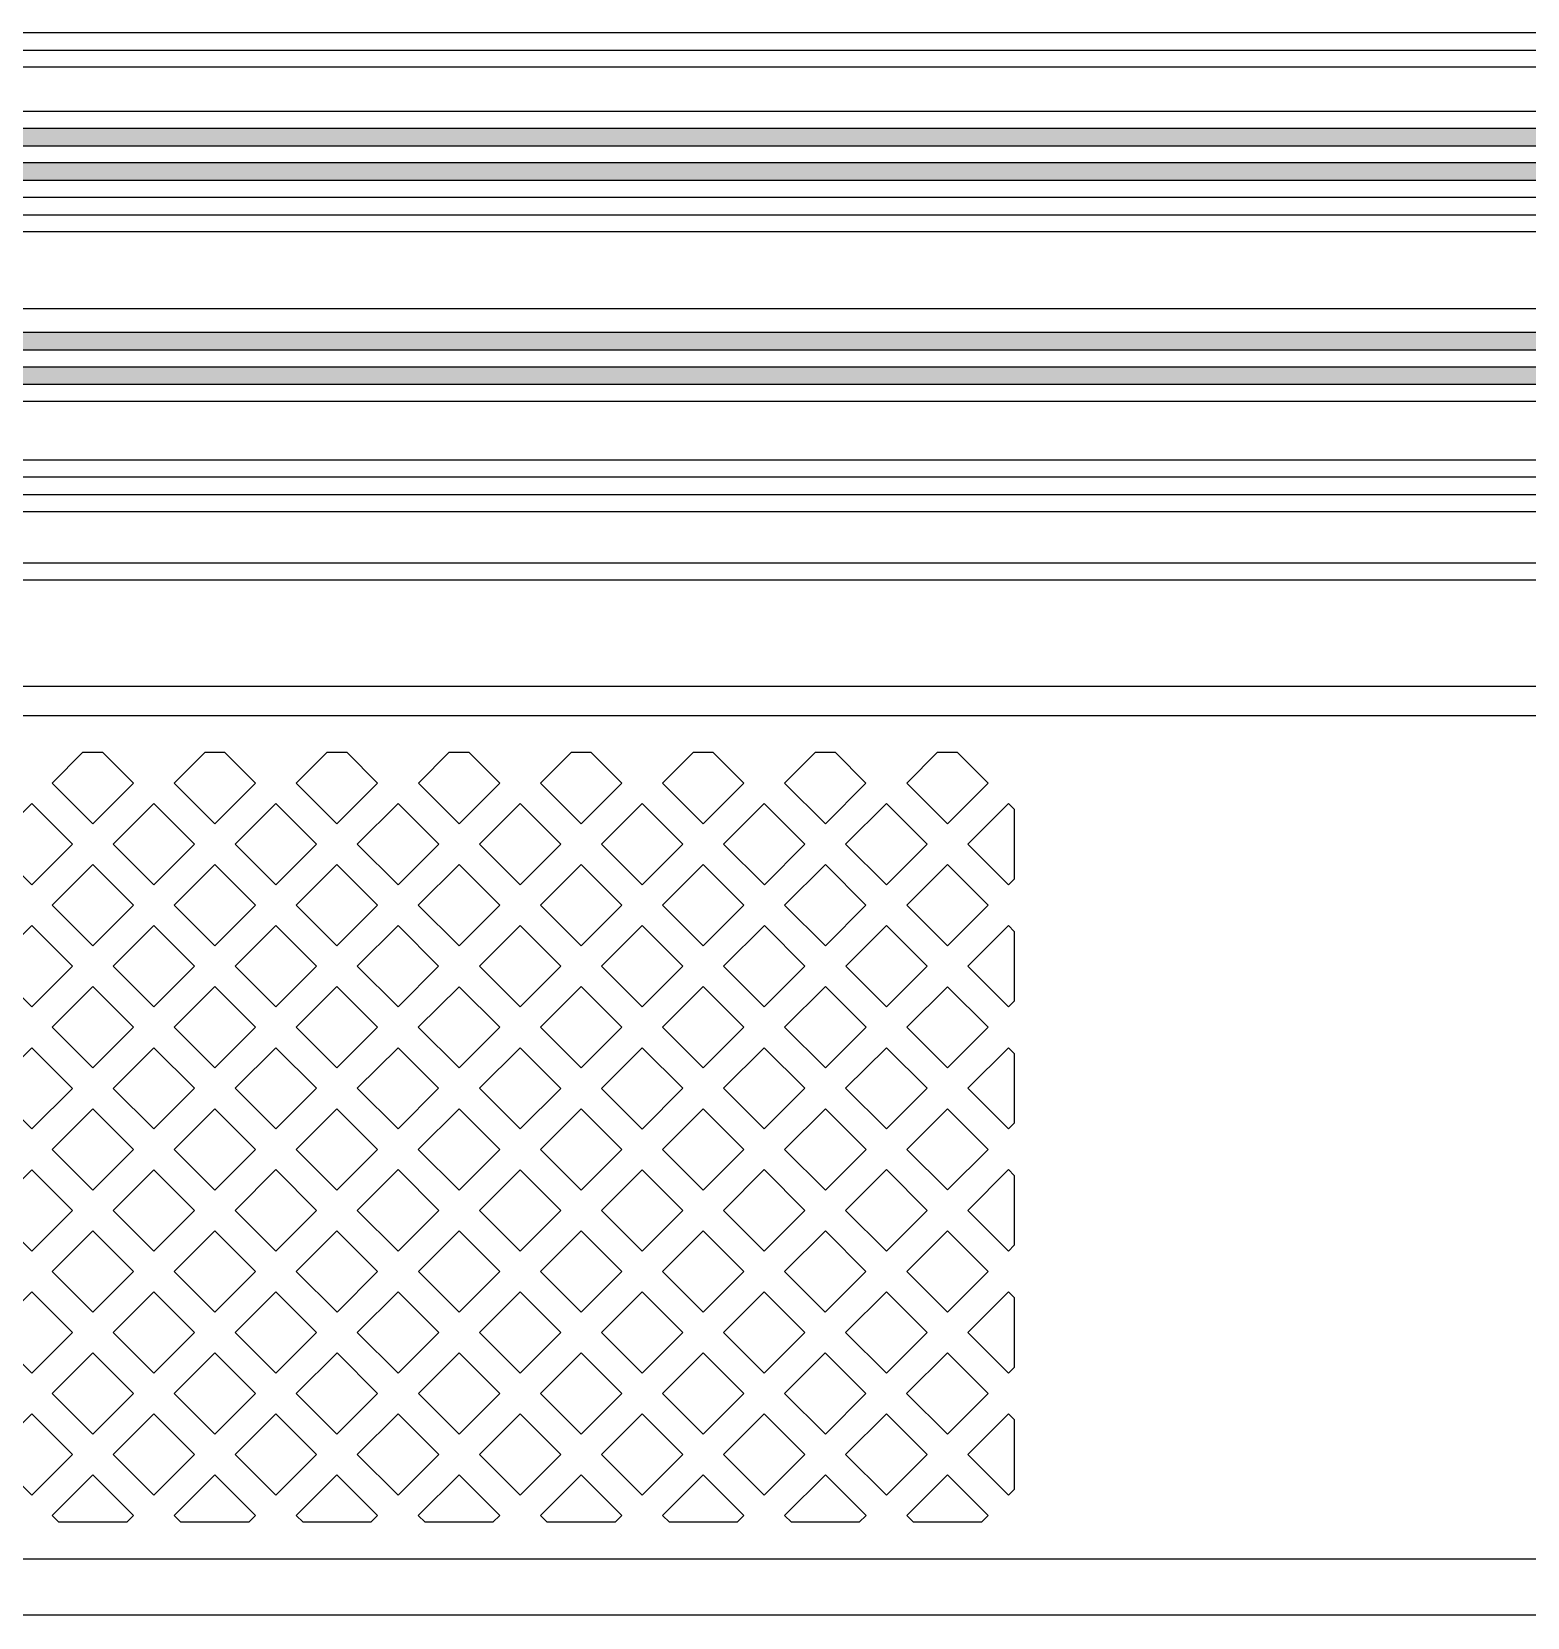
# Model space of a CAD drawing. Header units: millimetres. Extents: x 164 to 1164, y 133 to 906.
# Drawn here: x 273.66 to 289.05, y 468.41 to 484.73 of the extents above; entities that cross this region are included whole.
import ezdxf

# ---------------------------------------------------------------- set-up
doc = ezdxf.new("R2010")
doc.units = ezdxf.units.MM
for name, color, linetype in [('gbr-dxf', 7, 'Continuous'), ('gbr-outline-dxf', 2, 'Continuous'), ('outline_layer0', 7, 'Continuous'), ('備註', 1, 'Continuous')]:
    doc.layers.add(name, color=color, linetype=linetype)
pattern_1 = [(270, (59.90475, 10702.29015), (0.2069388116, -4e-17), [0.150500954, -0.0564378577]), (360, (59.90475, 10702.29015), (5e-17, 0.2069388116), [0.150500954, -0.0564378577])]

msp = doc.modelspace()

# ---------------------------------------------------------------- hatches: boundary and pattern name
at = {"layer": '備註'}
h = msp.add_hatch(dxfattribs=at)
h.set_pattern_fill('ANGLE', color=2, scale=0.029626, angle=-90, style=0)
h.set_pattern_definition(pattern_1)
h.paths.add_polyline_path([(552.718, 511.701), (552.718, 511.701), (554.297, 511.701), (554.297, 512.228), (552.718, 512.228), (552.718, 512.226, -0.147077), (552.442, 511.922, 0.024913), (552.216, 511.833, 0.009985), (552.214, 511.832, -0.10745), (550.302, 511.414), (550.299, 511.415), (514.355, 511.415), (514.354, 511.415, -0.007679), (513.666, 511.425, 0.026031), (513.657, 511.425), (511.675, 511.425, -0.103594), (502.203, 513.41, 0.013559), (502.199, 513.412, -0.023696), (500.196, 514.405, 0.013637), (500.193, 514.407, -0.025081), (498.186, 515.661, 0.013786), (498.182, 515.664), (496.87, 516.578, 0.01809), (496.865, 516.581, 0.027318), (496.073, 517.071, 0.021475), (496.066, 517.074, 0.083946), (493.376, 517.999, 0.016943), (493.37, 518), (492.162, 518.199, 0.012799), (492.159, 518.199, 0.040417), (491.009, 518.293, 0.015946), (491.004, 518.293), (364.936, 518.293, 0.027983), (364.926, 518.293, -0.010849), (364.872, 518.29), (364.868, 518.29, -0.004752), (364.67, 518.286, 0.01042), (364.668, 518.286, -0.007512), (364.498, 518.293, 0.01663), (364.493, 518.293), (354.436, 518.293), (354.431, 518.293, 0.074077), (345.931, 516.961, 0.010787), (345.929, 516.96, 0.121182), (336.223, 511.088), (336.222, 511.087), (322.273, 497.139), (322.273, 497.139), (322.271, 497.136), (322.27, 497.136), (320.811, 495.676), (320.81, 495.676, -0.116018), (304.933, 485.847, 0.021578), (304.926, 485.844, -0.005089), (304.825, 485.808, 0.02687), (304.817, 485.806), (304.81, 485.803, -0.003934), (304.757, 485.786, 0.01321), (304.753, 485.785, -0.079744), (291.993, 483.737), (257.216, 483.737, 0.021672), (257.209, 483.737, 0.061611), (256.497, 483.619, 0.015265), (256.492, 483.617, 0.055704), (256.318, 483.543, 0.014582), (256.314, 483.541), (256.144, 483.443, 0.01249), (256.141, 483.441, 0.064006), (255.714, 483.111), (255.714, 483.111), (254.852, 482.248, -0.346821), (254.687, 482.24, -0.056281), (254.623, 482.305), (254.623, 482.306), (253.044, 482.306), (253.044, 481.778), (254.623, 481.778), (254.623, 481.78, -0.140537), (254.799, 481.999, 0.012626), (254.857, 482.017, 0.122696), (254.895, 482.039, 0.009953), (254.896, 482.041), (255.84, 482.986), (255.84, 482.986, -0.064349), (256.233, 483.29, 0.010028), (256.235, 483.291), (256.399, 483.385, 0.011562), (256.402, 483.387, -0.058511), (256.547, 483.448, 0.017176), (256.552, 483.45, -0.06084), (257.212, 483.56), (291.993, 483.56, 0.079726), (304.806, 485.615), (304.808, 485.616, 0.004157), (304.866, 485.635, 0.010305), (304.869, 485.636), (304.871, 485.637, 0.016788), (304.877, 485.638, 0.0056), (304.991, 485.679, 0.010062), (304.994, 485.68, 0.115989), (320.936, 495.55), (320.936, 495.551), (322.396, 497.01), (322.396, 497.011), (322.399, 497.013), (322.399, 497.013), (336.347, 510.962), (336.348, 510.963, -0.121149), (345.979, 516.79, 0.010844), (345.982, 516.791, -0.074072), (354.429, 518.115), (354.432, 518.115), (364.49, 518.115, 0.007681), (364.669, 518.108, 0.028419), (364.679, 518.108, 0.004526), (364.87, 518.113), (364.873, 518.113, 0.01183), (364.94, 518.116), (490.998, 518.116, 0.015891), (491.003, 518.115, -0.040734), (492.134, 518.023, 0.013027), (492.137, 518.023), (493.336, 517.826, 0.016787), (493.341, 517.825, -0.084326), (495.988, 516.915, 0.021778), (495.994, 516.911, -0.026919), (496.759, 516.439, 0.018343), (496.763, 516.435), (498.084, 515.516, 0.013792), (498.088, 515.513, 0.024991), (500.102, 514.254, 0.013709), (500.106, 514.252, 0.023698), (502.124, 513.251, 0.013438), (502.128, 513.249, 0.103639), (511.675, 511.247), (511.675, 511.247), (513.663, 511.247, 0.012432), (513.666, 511.247, 0.00761), (514.355, 511.237), (550.295, 511.237), (550.299, 511.237, 0.107504), (552.285, 511.669, 0.010305), (552.287, 511.67, -0.022597), (552.477, 511.747, -0.12907), (552.718, 511.701)])
h = msp.add_hatch(dxfattribs=at)
h.set_pattern_fill('ANGLE', color=2, scale=0.029626, angle=-90, style=0)
h.set_pattern_definition(pattern_1)
h.paths.add_polyline_path([(254.622, 480.741), (254.622, 480.741), (254.623, 480.741), (254.623, 480.745, -0.143527), (254.767, 481.04, 0.161912), (255.129, 481.458, 0.011857), (255.13, 481.461, -0.03154), (255.201, 481.609), (255.201, 481.61, -0.024073), (255.425, 481.96), (255.426, 481.961, -0.041611), (255.539, 482.095), (255.54, 482.095), (255.89, 482.446), (255.89, 482.446, -0.19853), (257.712, 483.205, 0.018524), (257.719, 483.204), (291.997, 483.204, 0.015927), (292.002, 483.205, 0.079659), (304.915, 485.277, 0.010038), (304.918, 485.277, 0.003875), (304.977, 485.297), (304.979, 485.298, 0.0046), (304.984, 485.3, 0.013237), (304.988, 485.301), (304.988, 485.301, 0.010502), (304.991, 485.302, 0.005277), (305.106, 485.342), (305.106, 485.342, 0.115991), (321.187, 495.299), (321.188, 495.299), (322.647, 496.759), (322.647, 496.759), (322.65, 496.762), (322.65, 496.762), (336.599, 510.71, -0.121188), (346.088, 516.451, 0.015859), (346.092, 516.453, -0.073996), (354.428, 517.76, 0.016892), (354.433, 517.76), (364.482, 517.76, 0.007318), (364.663, 517.752, 0.02268), (364.67, 517.752, 0.00479), (364.88, 517.757), (364.883, 517.757, 0.00999), (364.953, 517.76), (364.954, 517.76), (491.002, 517.76), (491.002, 517.76, -0.040628), (492.072, 517.673, 0.012836), (492.076, 517.673), (493.283, 517.474), (493.284, 517.474, -0.084204), (495.814, 516.605, 0.013395), (495.818, 516.602, -0.027302), (496.56, 516.144), (496.56, 516.143), (497.877, 515.226, 0.013623), (497.881, 515.224, 0.025079), (499.933, 513.941, 0.02179), (499.94, 513.938, 0.023623), (501.982, 512.925, 0.013169), (501.985, 512.923, 0.103579), (511.669, 510.892, 0.015928), (511.675, 510.892), (513.657, 510.892), (513.658, 510.892, 0.007528), (514.349, 510.882, 0.015927), (514.354, 510.882), (517.122, 510.882, 0.009993), (517.125, 510.882, 0.010631), (519.146, 510.839, 0.015908), (519.151, 510.839), (552.515, 510.839), (552.718, 510.663), (552.719, 510.664), (554.296, 510.664), (554.296, 511.191), (552.719, 511.191), (552.718, 511.192), (552.516, 511.016), (519.146, 511.016, 0.015908), (519.141, 511.016, -0.01057), (517.139, 511.059, 0.02945), (517.129, 511.059), (514.349, 511.059, 0.015871), (514.344, 511.059, -0.007514), (513.659, 511.07), (513.653, 511.07), (511.68, 511.07, 0.015853), (511.675, 511.07, -0.103589), (502.06, 513.084, 0.013854), (502.057, 513.086, -0.023741), (500.02, 514.097, 0.021454), (500.013, 514.1, -0.024958), (497.986, 515.367, 0.013892), (497.982, 515.369), (496.662, 516.289), (496.661, 516.289, 0.027168), (495.906, 516.756, 0.013861), (495.903, 516.758, 0.084334), (493.313, 517.649), (493.312, 517.649), (492.108, 517.847, 0.012788), (492.105, 517.848, 0.040777), (491.002, 517.938), (364.948, 517.938, 0.033501), (364.936, 517.937, -0.008576), (364.882, 517.935), (364.878, 517.935, -0.004789), (364.671, 517.93, -0.007662), (364.488, 517.938, 0.030158), (364.477, 517.938), (354.44, 517.938, 0.020822), (354.433, 517.938, 0.074094), (346.035, 516.621, 0.015776), (346.03, 516.619, 0.121134), (336.473, 510.836), (336.473, 510.836), (336.473, 510.836), (336.473, 510.836), (322.525, 496.888), (322.525, 496.888), (322.522, 496.885), (322.522, 496.885), (321.062, 495.425), (321.061, 495.424, -0.115971), (305.053, 485.512, 0.016224), (305.048, 485.51, -0.005267), (304.937, 485.471, 0.01145), (304.934, 485.47, -0.00641), (304.929, 485.468, 0.015451), (304.924, 485.467), (304.922, 485.466, -0.003872), (304.866, 485.447, 0.011452), (304.862, 485.446, -0.079707), (291.997, 483.382, 0.015908), (291.992, 483.382), (257.725, 483.382, 0.01892), (257.719, 483.382, 0.199175), (255.764, 482.571), (255.764, 482.571), (255.414, 482.221, 0.041955), (255.28, 482.063, 0.009866), (255.279, 482.061, 0.024085), (255.046, 481.696, 0.011282), (255.045, 481.693, 0.031648), (254.964, 481.525), (254.964, 481.523, -0.141286), (254.722, 481.222, -0.092915), (254.623, 481.268), (254.623, 481.269), (253.044, 481.269), (253.044, 480.741), (254.621, 480.741)])
h = msp.add_hatch(dxfattribs=at)
h.set_pattern_fill('ANGLE', color=3, scale=0.029626, angle=-90, style=0)
h.set_pattern_definition(pattern_1)
h.paths.add_polyline_path([(552.719, 509.118), (552.719, 509.117), (552.718, 509.117), (552.718, 509.099, -0.135503), (552.63, 508.843, 0.145481), (552.395, 508.571, 0.012806), (552.394, 508.567, -0.309626), (552.007, 508.338, 0.01323), (552.003, 508.338), (551.933, 508.343, 0.032146), (551.922, 508.343, -0.03227), (551.845, 508.346, 0.037966), (551.831, 508.346), (551.822, 508.346, 0.0189), (551.816, 508.347), (551.621, 508.347), (551.617, 508.347, -0.197315), (551.301, 508.479, 0.0138), (551.297, 508.482), (551.035, 508.745, 0.014353), (551.031, 508.748, 0.198284), (549.721, 509.289), (549.72, 509.289), (519.153, 509.289, 0.0189), (519.147, 509.289, -0.009045), (516.774, 509.332), (516.771, 509.332), (514.346, 509.332), (514.343, 509.332, -0.007254), (513.632, 509.343), (513.629, 509.343), (511.674, 509.343), (511.67, 509.343, -0.095145), (502.155, 511.17), (502.154, 511.17, -0.003087), (501.936, 511.259, 0.013519), (501.932, 511.26, -0.003336), (501.888, 511.279, 0.024524), (501.88, 511.282, -0.00549), (501.362, 511.502, 0.013153), (501.358, 511.503, -0.023702), (499.178, 512.586, 0.015009), (499.174, 512.588), (499.169, 512.591, 0.010887), (499.166, 512.593, -0.002083), (498.983, 512.696, 0.021338), (498.977, 512.7), (495.537, 514.657, 0.02144), (495.53, 514.66, 0.024705), (494.507, 515.178, 0.022611), (494.5, 515.181, 0.004658), (494.494, 515.183, 0.115), (490.233, 516.176), (352.622, 516.176), (352.618, 516.176, 0.020104), (352.437, 516.169), (352.436, 516.169, 0.055498), (346.537, 515.017, 0.010411), (346.534, 515.016, 0.095771), (339.277, 511.109, 0.029124), (339.269, 511.102), (338.737, 510.57, 0.078224), (338.72, 510.547), (322.55, 494.376, -0.198912), (291.794, 481.636, 0.015908), (291.789, 481.636), (261.311, 481.636), (261.307, 481.636, 0.02385), (261.121, 481.628, 0.01214), (261.118, 481.627, 0.024489), (260.169, 481.489, 0.0098), (260.167, 481.489, 0.045369), (258.642, 481.059, 0.012638), (258.638, 481.058, 0.034138), (257.42, 480.509, 0.010851), (257.418, 480.508, 0.042989), (257.259, 480.403), (257.258, 480.402, -0.025658), (257.068, 480.267), (257.066, 480.266, 0.009269), (256.796, 480.087, 0.037569), (255.583, 479.187), (255.582, 479.186, -0.180112), (255.136, 479.02, 0.01571), (255.131, 479.02), (254.825, 479.02), (254.623, 479.195), (254.622, 479.195), (253.044, 479.195), (253.044, 478.667), (254.621, 478.667), (254.623, 478.667), (254.825, 478.842), (255.136, 478.842, 0.016824), (255.141, 478.842, 0.178862), (255.699, 479.053), (255.7, 479.054, -0.037453), (256.888, 479.935, 0.020731), (256.894, 479.939, -0.00943), (257.163, 480.117), (257.164, 480.118, 0.025582), (257.369, 480.263), (257.37, 480.264, -0.043133), (257.504, 480.353), (257.506, 480.354, -0.033952), (258.695, 480.89, 0.017588), (258.701, 480.892, -0.045603), (260.202, 481.315, 0.013321), (260.206, 481.316, -0.024493), (261.138, 481.451, 0.011473), (261.141, 481.451, -0.022889), (261.304, 481.459), (261.307, 481.459), (291.794, 481.459, 0.015927), (291.799, 481.459, 0.198882), (322.675, 494.25), (322.675, 494.25), (322.675, 494.25), (338.862, 510.438), (338.862, 510.438, 0.078286), (338.879, 510.46), (339.392, 510.974, -0.095763), (346.589, 514.848, 0.011223), (346.592, 514.849, -0.05547), (352.45, 515.992), (352.451, 515.992, -0.020503), (352.621, 515.999), (352.625, 515.999), (490.233, 515.999), (490.233, 515.999, -0.115116), (494.42, 515.022, 0.014141), (494.424, 515.02, 0.015061), (494.428, 515.018, -0.025019), (495.449, 514.502, 0.021915), (495.455, 514.499), (498.882, 512.549, 0.021968), (498.889, 512.545, 0.002193), (499.083, 512.435, 0.016195), (499.088, 512.433), (499.092, 512.431, 0.012824), (499.095, 512.429, 0.023701), (501.291, 511.339, 0.01381), (501.295, 511.338, 0.00538), (501.806, 511.121, 0.017888), (501.811, 511.118, 0.004049), (501.868, 511.094, 0.013328), (501.872, 511.093, 0.003034), (502.089, 511.005), (502.089, 511.005, 0.09518), (511.674, 509.165), (511.678, 509.165), (513.628, 509.165, 0.007277), (514.346, 509.155), (514.35, 509.155), (516.769, 509.155, 0.009016), (519.141, 509.112, 0.0189), (519.147, 509.112), (549.72, 509.112, -0.198919), (550.909, 508.619, 0.013632), (550.912, 508.616), (551.175, 508.354, 0.014818), (551.178, 508.35, 0.197222), (551.621, 508.169), (551.624, 508.169), (551.809, 508.169, 0.0189), (551.815, 508.169), (551.831, 508.169, 0.030828), (551.927, 508.165), (551.996, 508.161, 0.012512), (552, 508.161, 0.299298), (552.547, 508.477, -0.074829), (552.728, 508.59), (554.297, 508.59), (554.297, 509.117), (552.72, 509.117)])
h = msp.add_hatch(dxfattribs=at)
h.set_pattern_fill('ANGLE', color=3, scale=0.029626, angle=-90, style=0)
h.set_pattern_definition(pattern_1)
h.paths.add_polyline_path([(254.622, 477.63), (254.622, 477.63), (254.623, 477.63), (254.623, 477.637, -0.155942), (254.772, 477.977, 0.106034), (255.706, 478.58, -0.045747), (257.087, 479.64, 0.01726), (257.092, 479.643, -0.152472), (261.765, 481.104), (261.769, 481.103), (291.793, 481.103, 0.015927), (291.798, 481.104, 0.198888), (322.926, 493.999), (322.927, 493.999), (322.927, 493.999), (322.927, 493.999), (322.927, 493.999), (339.222, 510.295), (339.222, 510.295, 0.055575), (339.234, 510.31), (339.645, 510.721, -0.095277), (346.691, 514.507, 0.015773), (346.696, 514.508, -0.055347), (352.463, 515.636, 0.01194), (352.467, 515.637, -0.019878), (352.63, 515.643), (352.633, 515.643), (372.905, 515.643, 0.015034), (372.91, 515.644, -0.009128), (372.927, 515.643, 0.023517), (372.935, 515.643), (474.866, 515.643, 0.036179), (474.879, 515.644), (490.231, 515.644), (490.231, 515.644, -0.114965), (494.255, 514.706, 0.031562), (494.265, 514.701, -0.025458), (495.272, 514.194), (495.273, 514.194), (498.713, 512.235, 0.015024), (498.717, 512.233, 0.002163), (498.913, 512.124), (498.914, 512.123, -0.009184), (498.928, 512.115, 0.018956), (498.934, 512.112, 0.023579), (501.148, 511.013, 0.013656), (501.152, 511.012, 0.005363), (501.668, 510.793, 0.01961), (501.674, 510.79, 0.003892), (501.734, 510.765, 0.011297), (501.737, 510.764, 0.003004), (501.955, 510.675, 0.033594), (501.967, 510.671, 0.095026), (511.668, 508.81, 0.018881), (511.674, 508.81), (513.624, 508.81), (513.626, 508.81, 0.007144), (514.342, 508.8), (514.345, 508.799), (516.764, 508.799), (516.764, 508.799, 0.00901), (519.147, 508.757), (519.151, 508.757), (549.72, 508.757), (549.72, 508.757, -0.197599), (550.653, 508.373, 0.021431), (550.658, 508.368), (551.12, 507.906), (551.12, 507.906, 0.198741), (551.718, 507.658), (551.722, 507.658), (552.465, 507.658), (552.718, 507.553), (552.719, 507.553), (554.297, 507.553), (554.297, 508.08), (552.719, 508.08), (552.718, 508.081), (552.442, 507.835), (551.718, 507.835), (551.715, 507.835, -0.197454), (551.245, 508.031), (550.789, 508.488, 0.021952), (550.784, 508.494, 0.199017), (549.72, 508.934), (519.147, 508.934), (519.144, 508.934, -0.009011), (516.767, 508.977), (516.76, 508.977), (514.349, 508.977), (514.345, 508.977, -0.007232), (513.626, 508.988, 0.022689), (513.619, 508.988), (511.68, 508.988, 0.018939), (511.674, 508.988, -0.095185), (502.023, 510.84, 0.032744), (502.012, 510.844, -0.00293), (501.801, 510.93, 0.015787), (501.797, 510.932, -0.003241), (501.749, 510.951, 0.022691), (501.742, 510.954, -0.005471), (501.219, 511.176, 0.013385), (501.215, 511.178, -0.023578), (499.016, 512.269, 0.009982), (499.014, 512.271, 0.007367), (498.998, 512.28, -0.002203), (498.801, 512.39, 0.01244), (498.797, 512.391), (495.361, 514.348), (495.36, 514.348, 0.025293), (494.343, 514.861, 0.01195), (494.34, 514.862, 0.115167), (490.231, 515.821), (474.866, 515.821, 0.036159), (474.853, 515.82), (372.938, 515.82, 0.012809), (372.905, 515.821, 0.015834), (372.9, 515.821), (352.637, 515.821), (352.633, 515.821, 0.020712), (352.449, 515.813, 0.011749), (352.445, 515.813, 0.055264), (346.648, 514.679, 0.015735), (346.643, 514.678, 0.095395), (339.529, 510.856, 0.028013), (339.522, 510.849), (339.097, 510.424, 0.012931), (339.094, 510.421, 0.044607), (339.084, 510.409), (322.801, 494.124, -0.198918), (291.793, 481.281, 0.015908), (291.788, 481.281), (261.772, 481.281), (261.769, 481.281, 0.152599), (256.99, 479.789, 0.045688), (255.586, 478.711, 0.015441), (255.582, 478.707), (255.582, 478.707), (255.582, 478.707, -0.108699), (254.686, 478.135, -0.063244), (254.623, 478.157), (254.623, 478.158), (253.044, 478.158), (253.044, 477.63), (254.621, 477.63)])

# ---------------------------------------------------------------- linework, layer by layer
at = {"layer": 'gbr-dxf', "linetype": 'Continuous'}
for points in [[(291.986, 484.721), (255.771, 484.721, 0.018996), (255.764, 484.722, 0.18433), (254.759, 484.338, -0.107906), (254.623, 484.379), (254.623, 484.38), (253.044, 484.38), (253.044, 483.852), (254.62, 483.852), (254.622, 483.852), (254.622, 483.852), (254.623, 483.852), (254.623, 483.855, -0.124127), (254.766, 484.123, 0.049444), (254.875, 484.203), (254.877, 484.204, -0.183356), (255.758, 484.544, 0.018234), (255.764, 484.544), (291.991, 484.544, 0.015946)], [(291.992, 484.367), (257.203, 484.367, 0.019098)], [(257.211, 483.915), (291.982, 483.915, 0.011836)], [(291.993, 483.737), (257.216, 483.737, 0.021672)], [(257.212, 483.56), (291.993, 483.56, 0.079726)], [(291.992, 483.382), (257.725, 483.382, 0.01892)], [(257.719, 483.204), (291.997, 483.204, 0.015927)], [(291.994, 483.027), (257.725, 483.027, 0.015872)], [(291.998, 482.672), (261.404, 482.672), (261.404, 482.672, 0.181793), (255.337, 480.391, 0.280074), (255.117, 480.029, 0.414225), (255.524, 479.622, 0.247669), (255.861, 479.799, -0.18166), (261.404, 481.882), (291.985, 481.882, 0.008948)], [(291.789, 481.636), (261.311, 481.636), (261.307, 481.636, 0.02385), (261.121, 481.628, 0.01214), (261.118, 481.627, 0.024489), (260.169, 481.489, 0.0098), (260.167, 481.489, 0.045369), (258.642, 481.059, 0.012638)], [(258.701, 480.892, -0.045603), (260.202, 481.315, 0.013321), (260.206, 481.316, -0.024493), (261.138, 481.451, 0.011473), (261.141, 481.451, -0.022889), (261.304, 481.459), (261.307, 481.459), (291.794, 481.459, 0.015927)], [(291.788, 481.281), (261.772, 481.281), (261.769, 481.281, 0.152599), (256.99, 479.789, 0.045688)], [(257.092, 479.643, -0.152472), (261.765, 481.104), (261.769, 481.103), (291.793, 481.103, 0.015927)], [(291.792, 480.926), (261.769, 480.926), (261.762, 480.926, 0.188756), (256.308, 478.786)], [(256.716, 478.344, -0.188998), (261.769, 480.324), (261.775, 480.324), (291.785, 480.324)], [(291.791, 480.146), (261.769, 480.146, 0.198913), (256.788, 478.083), (254.895, 476.19, -0.068255), (254.687, 476.033, -0.073207), (254.623, 476.083), (254.623, 476.084), (253.044, 476.084), (253.044, 475.557), (254.62, 475.557), (254.622, 475.556), (254.622, 475.557), (254.623, 475.557), (254.623, 475.568, -0.147898), (254.739, 475.859, 0.077176), (255.021, 476.064), (256.914, 477.958), (256.914, 477.958), (256.914, 477.958, -0.19891), (261.769, 479.969), (291.788, 479.969)], [(291.784, 479.791), (261.769, 479.791, 0.009373), (261.76, 479.791, 0.198521), (257.041, 477.833)], [(257.413, 477.461, -0.198862), (261.769, 479.264, 0.009235), (261.777, 479.264), (291.791, 479.264)], [(291.781, 479.087), (261.782, 479.087), (261.773, 479.087, 0.076013), (259.983, 478.814, 0.004469), (259.976, 478.811, 0.120897), (257.538, 477.333)], [(258.31, 476.562, -0.121217), (260.309, 477.772, 0.004246), (260.316, 477.774, -0.075223), (261.765, 477.996), (261.773, 477.996), (291.79, 477.996)], [(291.806, 477.69), (283.902, 477.69), (283.901, 477.69), (261.692, 477.69), (261.687, 477.69, 0.071041), (260.405, 477.482, 0.007459), (260.401, 477.481, 0.12123), (258.526, 476.346)], [(255.653, 469.009), (283.902, 469.009), (284.011, 469.009, 0.02473), (284.029, 469.009), (300.613, 469.009, 0.154608)]]:
    msp.add_lwpolyline(points, format="xyb", dxfattribs=at)
msp.add_lwpolyline([(257.719, 482.849), (291.997, 482.849)], dxfattribs=at)
for points in [[(274.284, 476.577), (273.865, 476.996), (274.183, 477.314), (274.384, 477.314), (274.702, 476.996)], [(275.541, 476.577), (275.122, 476.996), (275.44, 477.314), (275.64, 477.314), (275.959, 476.995)], [(276.797, 476.576), (276.378, 476.995), (276.697, 477.314), (276.898, 477.314), (277.216, 476.996)], [(278.054, 476.577), (277.636, 476.996), (277.954, 477.314), (278.155, 477.314), (278.473, 476.996)], [(279.311, 476.577), (278.892, 476.996), (279.211, 477.314), (279.412, 477.314), (279.73, 476.996)], [(280.568, 476.577), (280.149, 476.996), (280.467, 477.314), (280.668, 477.314), (280.986, 476.996)], [(281.825, 476.576), (281.406, 476.996), (281.724, 477.314), (281.925, 477.314), (282.243, 476.995)], [(283.081, 476.577), (282.663, 476.995), (282.981, 477.314), (283.182, 477.314), (283.501, 476.996)], [(273.655, 475.949), (273.236, 476.367), (273.655, 476.786), (274.074, 476.367)], [(274.912, 475.948), (274.493, 476.367), (274.912, 476.786), (275.331, 476.367)], [(276.169, 475.948), (275.75, 476.367), (276.169, 476.785), (276.588, 476.367)], [(277.426, 475.948), (277.007, 476.367), (277.426, 476.786), (277.845, 476.367)], [(278.683, 475.949), (278.264, 476.367), (278.683, 476.786), (279.101, 476.367)], [(279.939, 475.949), (279.521, 476.367), (279.939, 476.786), (280.358, 476.367)], [(281.197, 475.948), (280.777, 476.367), (281.196, 476.786), (281.615, 476.367)], [(282.453, 475.948), (282.034, 476.367), (282.453, 476.786), (282.872, 476.367)], [(283.71, 475.948), (283.291, 476.367), (283.71, 476.786), (283.769, 476.727), (283.769, 476.007)], [(274.284, 475.32), (273.865, 475.739), (274.284, 476.158), (274.703, 475.739)], [(275.541, 475.32), (275.122, 475.739), (275.541, 476.157), (275.959, 475.739)], [(276.797, 475.32), (276.379, 475.739), (276.797, 476.157), (277.216, 475.738)], [(278.054, 475.32), (277.635, 475.738), (278.054, 476.158), (278.473, 475.739)], [(279.311, 475.32), (278.892, 475.739), (279.311, 476.158), (279.73, 475.739)], [(280.568, 475.32), (280.149, 475.739), (280.568, 476.158), (280.987, 475.739)], [(281.825, 475.32), (281.406, 475.739), (281.825, 476.157), (282.243, 475.738)], [(283.081, 475.32), (282.663, 475.738), (283.081, 476.157), (283.5, 475.739)], [(273.655, 474.691), (273.236, 475.111), (273.655, 475.529), (274.074, 475.11)], [(274.912, 474.692), (274.494, 475.11), (274.912, 475.529), (275.331, 475.11)], [(276.169, 474.692), (275.75, 475.11), (276.169, 475.529), (276.588, 475.11)], [(277.426, 474.692), (277.007, 475.11), (277.426, 475.529), (277.844, 475.11)], [(278.682, 474.691), (278.264, 475.11), (278.683, 475.529), (279.101, 475.111)], [(279.94, 474.692), (279.521, 475.111), (279.939, 475.529), (280.358, 475.11)], [(281.196, 474.692), (280.778, 475.11), (281.197, 475.529), (281.615, 475.11)], [(282.453, 474.692), (282.035, 475.11), (282.453, 475.529), (282.872, 475.11)], [(283.71, 474.691), (283.291, 475.11), (283.71, 475.529), (283.769, 475.47), (283.769, 474.751)], [(274.284, 474.063), (273.865, 474.482), (274.284, 474.901), (274.703, 474.482)], [(275.541, 474.063), (275.122, 474.482), (275.541, 474.901), (275.959, 474.482)], [(276.797, 474.063), (276.379, 474.482), (276.797, 474.901), (277.216, 474.482)], [(278.054, 474.063), (277.635, 474.482), (278.054, 474.9), (278.473, 474.482)], [(279.311, 474.063), (278.892, 474.482), (279.311, 474.901), (279.73, 474.482)], [(280.568, 474.063), (280.149, 474.482), (280.568, 474.901), (280.987, 474.482)], [(281.825, 474.063), (281.406, 474.482), (281.825, 474.901), (282.244, 474.482)], [(283.082, 474.063), (282.663, 474.482), (283.081, 474.9), (283.5, 474.482)], [(273.655, 473.435), (273.237, 473.853), (273.655, 474.272), (274.074, 473.853)], [(274.912, 473.435), (274.493, 473.853), (274.912, 474.272), (275.331, 473.854)], [(276.169, 473.435), (275.75, 473.854), (276.169, 474.272), (276.588, 473.854)], [(277.426, 473.435), (277.007, 473.854), (277.426, 474.272), (277.844, 473.854)], [(278.683, 473.435), (278.264, 473.854), (278.682, 474.272), (279.101, 473.853)], [(279.939, 473.434), (279.521, 473.853), (279.94, 474.272), (280.358, 473.854)], [(281.196, 473.435), (280.778, 473.854), (281.196, 474.272), (281.615, 473.854)], [(282.453, 473.435), (282.034, 473.854), (282.453, 474.272), (282.872, 473.854)], [(283.71, 473.435), (283.291, 473.854), (283.71, 474.272), (283.769, 474.213), (283.769, 473.494)], [(274.284, 472.806), (273.865, 473.225), (274.284, 473.644), (274.703, 473.225)], [(275.54, 472.806), (275.122, 473.225), (275.541, 473.644), (275.959, 473.225)], [(276.797, 472.806), (276.379, 473.225), (276.797, 473.644), (277.216, 473.225)], [(278.054, 472.806), (277.635, 473.225), (278.054, 473.644), (278.473, 473.225)], [(279.311, 472.806), (278.892, 473.225), (279.311, 473.643), (279.73, 473.225)], [(280.568, 472.806), (280.149, 473.225), (280.568, 473.644), (280.987, 473.225)], [(281.825, 472.806), (281.406, 473.225), (281.825, 473.644), (282.244, 473.225)], [(283.081, 472.807), (282.663, 473.225), (283.082, 473.644), (283.5, 473.225)], [(273.655, 472.178), (273.237, 472.597), (273.655, 473.015), (274.074, 472.597)], [(274.912, 472.178), (274.493, 472.597), (274.912, 473.015), (275.331, 472.597)], [(276.169, 472.178), (275.75, 472.597), (276.169, 473.016), (276.588, 472.597)], [(277.426, 472.178), (277.007, 472.597), (277.426, 473.016), (277.845, 472.597)], [(278.683, 472.178), (278.264, 472.597), (278.683, 473.015), (279.101, 472.597)], [(279.939, 472.178), (279.521, 472.597), (279.939, 473.015), (280.358, 472.596)], [(281.196, 472.178), (280.777, 472.596), (281.196, 473.016), (281.615, 472.597)], [(282.453, 472.178), (282.034, 472.597), (282.453, 473.016), (282.872, 472.597)], [(283.71, 472.178), (283.291, 472.597), (283.71, 473.016), (283.769, 472.957), (283.769, 472.237)], [(274.284, 471.549), (273.865, 471.968), (274.284, 472.387), (274.702, 471.968)], [(275.54, 471.55), (275.122, 471.968), (275.54, 472.387), (275.959, 471.968)], [(276.798, 471.549), (276.378, 471.968), (276.797, 472.387), (277.216, 471.968)], [(278.054, 471.549), (277.636, 471.968), (278.054, 472.387), (278.473, 471.968)], [(279.311, 471.549), (278.892, 471.968), (279.311, 472.387), (279.73, 471.968)], [(280.568, 471.55), (280.149, 471.968), (280.568, 472.387), (280.986, 471.968)], [(281.824, 471.549), (281.406, 471.968), (281.825, 472.387), (282.243, 471.968)], [(283.081, 471.55), (282.663, 471.968), (283.081, 472.387), (283.5, 471.969)], [(273.655, 470.921), (273.236, 471.34), (273.655, 471.759), (274.074, 471.34)], [(274.912, 470.921), (274.493, 471.34), (274.912, 471.759), (275.331, 471.34)], [(276.169, 470.921), (275.75, 471.34), (276.169, 471.759), (276.588, 471.34)], [(277.426, 470.921), (277.007, 471.34), (277.426, 471.758), (277.845, 471.34)], [(278.683, 470.921), (278.264, 471.34), (278.683, 471.759), (279.101, 471.34)], [(279.939, 470.921), (279.521, 471.34), (279.939, 471.759), (280.358, 471.34)], [(281.196, 470.921), (280.777, 471.34), (281.196, 471.758), (281.615, 471.34)], [(282.453, 470.921), (282.034, 471.34), (282.453, 471.759), (282.872, 471.34)], [(283.71, 470.921), (283.291, 471.34), (283.71, 471.759), (283.769, 471.7), (283.769, 470.98)], [(274.284, 470.293), (273.865, 470.711), (274.284, 471.13), (274.702, 470.712)], [(275.541, 470.292), (275.122, 470.712), (275.54, 471.13), (275.959, 470.711)], [(276.797, 470.293), (276.379, 470.711), (276.798, 471.13), (277.216, 470.711)], [(278.054, 470.293), (277.636, 470.711), (278.054, 471.13), (278.473, 470.711)], [(279.311, 470.293), (278.892, 470.711), (279.311, 471.13), (279.73, 470.712)], [(280.568, 470.293), (280.149, 470.712), (280.568, 471.13), (280.987, 470.712)], [(281.825, 470.293), (281.406, 470.712), (281.824, 471.13), (282.243, 470.711)], [(283.081, 470.292), (282.662, 470.711), (283.081, 471.13), (283.5, 470.711)], [(273.655, 469.664), (273.236, 470.083), (273.655, 470.502), (274.074, 470.083)], [(274.912, 469.664), (274.493, 470.083), (274.912, 470.502), (275.331, 470.083)], [(276.169, 469.664), (275.75, 470.083), (276.169, 470.502), (276.588, 470.083)], [(277.426, 469.664), (277.007, 470.083), (277.426, 470.502), (277.845, 470.083)], [(278.683, 469.664), (278.264, 470.083), (278.683, 470.502), (279.101, 470.083)], [(279.939, 469.664), (279.521, 470.083), (279.939, 470.502), (280.358, 470.083)], [(281.196, 469.664), (280.777, 470.083), (281.196, 470.502), (281.615, 470.083)], [(282.453, 469.664), (282.034, 470.083), (282.453, 470.502), (282.872, 470.083)], [(283.71, 469.664), (283.291, 470.083), (283.71, 470.502), (283.769, 470.443), (283.769, 469.723)], [(273.935, 469.385), (273.865, 469.455), (274.284, 469.873), (274.703, 469.454), (274.633, 469.385)], [(275.191, 469.385), (275.122, 469.454), (275.541, 469.873), (275.959, 469.454), (275.89, 469.385)], [(276.448, 469.385), (276.379, 469.454), (276.797, 469.873), (277.216, 469.455), (277.146, 469.385)], [(277.705, 469.385), (277.635, 469.455), (278.054, 469.873), (278.473, 469.455), (278.403, 469.385)], [(278.962, 469.385), (278.892, 469.455), (279.311, 469.873), (279.73, 469.455), (279.66, 469.385)], [(280.219, 469.385), (280.149, 469.455), (280.568, 469.874), (280.986, 469.455), (280.917, 469.385)], [(281.476, 469.385), (281.406, 469.455), (281.825, 469.874), (282.244, 469.455), (282.174, 469.385)], [(282.732, 469.385), (282.663, 469.455), (283.081, 469.873), (283.5, 469.454), (283.431, 469.385)]]:
    msp.add_lwpolyline(points, close=True, dxfattribs=at)
at = {"layer": 'gbr-outline-dxf', "linetype": 'Continuous', "const_width": 0.0000741}
msp.add_lwpolyline([(493.458, 547.517), (346.905, 547.517, 0.207998), (325.238, 538.096), (295.869, 506.602, -0.207969), (285.037, 501.893), (248.16, 501.893, 0.414366), (246.678, 500.412), (246.678, 471.979, 0.147926), (247.174, 470.337), (247.577, 469.734, 0.250655), (250.041, 468.416), (300.612, 468.416, 0.154617), (317.672, 473.82), (341.865, 490.86, -0.154617), (358.925, 496.264), (510.478, 496.264, 0.021814)], format="xyb", dxfattribs=at)
at = {"layer": 'outline_layer0', "color": 1}
msp.add_lwpolyline([(250.059, 468.432), (300.63, 468.432, 0.154461), (317.671, 473.837), (341.865, 490.876, -0.154779), (358.943, 496.281), (510.496, 496.281, 0.021809), (513.076, 496.395), (534.187, 498.242, -0.014503), (535.902, 498.342, -0.002809), (535.926, 498.343, -0.00798), (536.697, 498.355)], format="xyb", dxfattribs=at)

doc.saveas('drawing.dxf')
